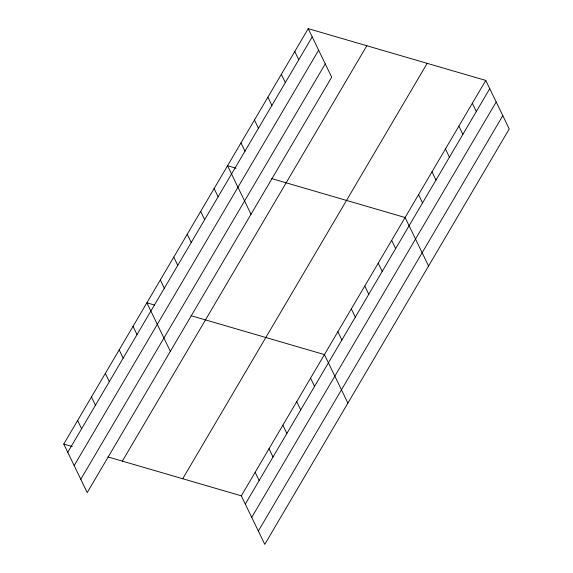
<?xml version="1.0" encoding="UTF-8"?>
<svg xmlns="http://www.w3.org/2000/svg" width="573" height="573" viewBox="0 0 573 573"><rect width="100%" height="100%" fill="white"/><g stroke="black" fill="none" stroke-linecap="round" stroke-linejoin="round"><path stroke-width="0.86" d="M308.224 28.65L331.688 77.176L87.225 492.572L63.768 444.046L308.224 28.65L485.775 80.428L509.232 128.954L264.776 544.35L241.312 495.824L107.925 456.925M67.757 452.29L312.213 36.901M74.182 465.584L318.638 50.188M80.8 479.279L325.256 63.882M122.357 461.129L366.82 45.74M182.723 478.734L427.186 63.338M241.312 495.824L485.775 80.428M245.301 504.068L489.765 88.672M251.726 517.362L496.189 101.965M258.351 531.056L502.808 115.66M236.047 168.204L227.553 165.733L251.017 214.259M271.709 178.604L405.104 217.511L428.561 266.037M154.524 305.037L146.881 302.809L170.346 351.335M191.038 315.687L324.433 354.587L347.89 403.113M63.768 444.046L72.255 446.525M472.331 103.276L476.313 111.52M458.88 126.117L462.869 134.369M445.436 148.966L449.425 157.217M431.992 171.814L435.981 180.065M418.548 194.662L422.537 202.906M391.66 240.352L395.642 248.603M294.78 51.498L298.769 59.742M378.209 263.2L382.198 271.452M281.336 74.347L285.325 82.591M364.765 286.049L368.754 294.293M267.892 97.188L271.881 105.439M351.321 308.897L355.31 317.141M254.448 120.036L258.43 128.288M337.877 331.738L341.866 339.99M240.997 142.885L244.986 151.129M310.58 378.13L314.563 386.374M214.109 188.574L218.098 196.826M296.728 401.666L300.71 409.917M200.665 211.423L204.654 219.674M282.876 425.209L286.858 433.453M187.221 234.271L191.203 242.522M269.024 448.745L273.006 456.996M173.777 257.119L177.759 265.363M255.164 472.281L259.154 480.532M160.325 279.968L164.315 288.212M133.029 326.352L137.019 334.596M119.177 349.888L123.166 358.139M105.325 373.431L109.314 381.675M91.472 396.967L95.462 405.218M77.62 420.503L81.61 428.754"/></g></svg>
